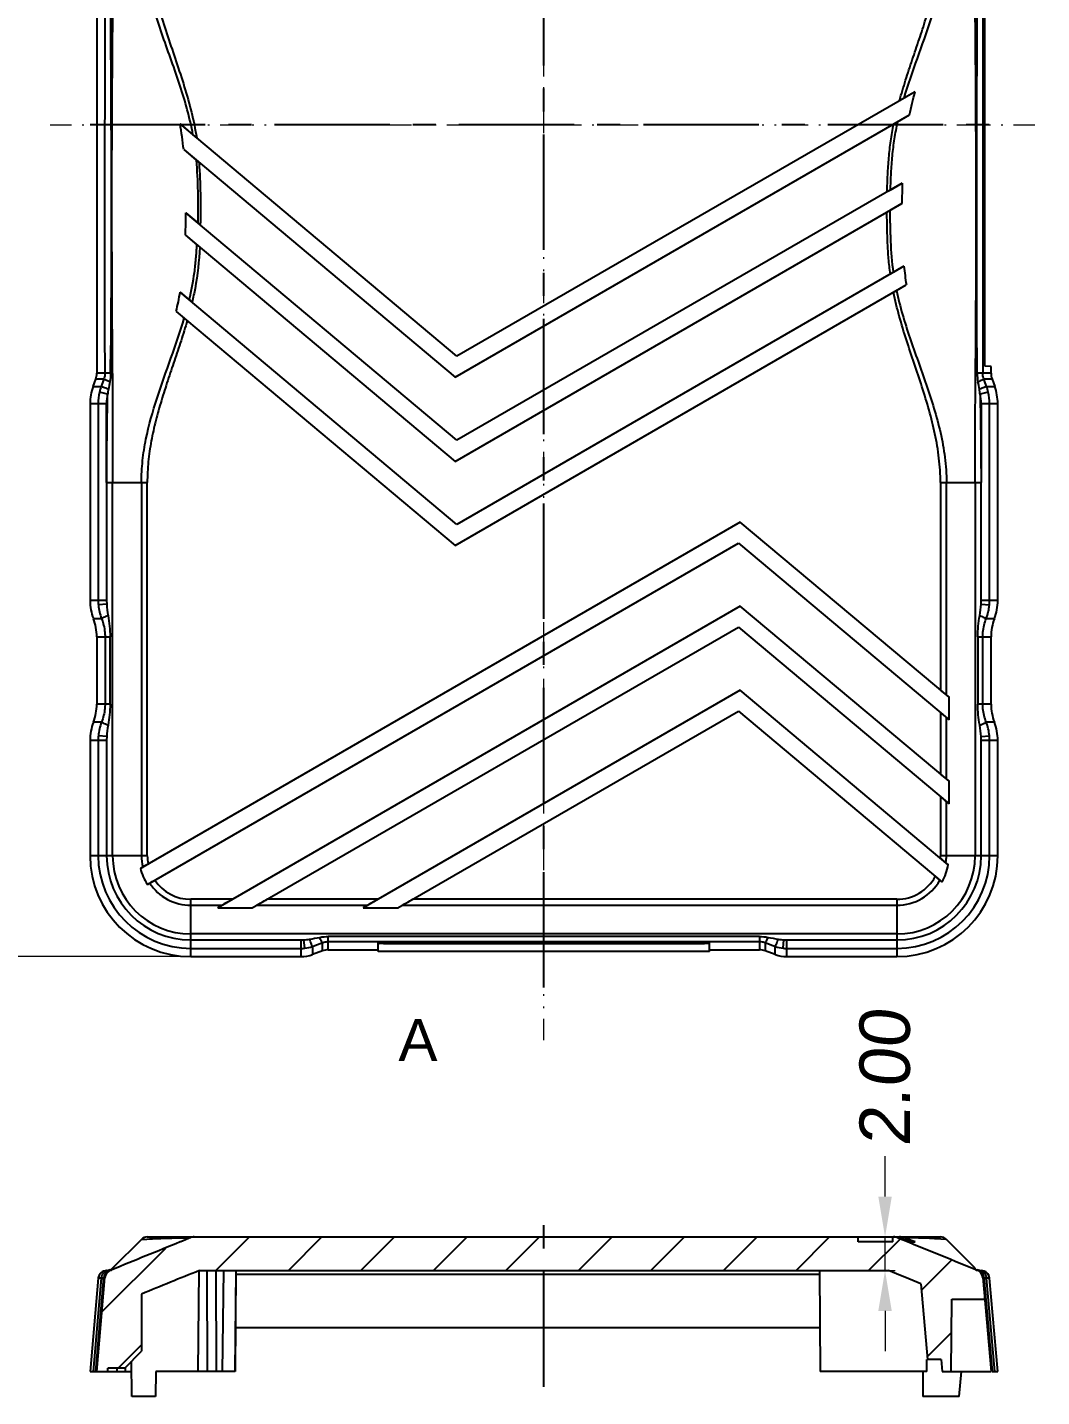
# Model space of a CAD drawing. Header units: millimetres. Extents: x 1667 to 2459, y 1639 to 1961.
# Drawn here: x 1704.2 to 1764.5, y 1771.2 to 1852.8 of the extents above; entities that cross this region are included whole.
import ezdxf
from ezdxf.enums import TextEntityAlignment as Align

# ---------------------------------------------------------------- set-up
doc = ezdxf.new("R2010")
doc.units = ezdxf.units.MM
doc.linetypes.add('CENTER', pattern=[50.8, 31.75, -6.35, 6.35, -6.35])
doc.linetypes.add('DIVIDE', pattern=[31.75, 12.7, -6.35, 0, -6.35, 0, -6.35])
doc.layers.add('dim', color=82, linetype='Continuous')
doc.layers.add('hatch', color=56, linetype='Continuous', lineweight=9)
doc.styles.add('标准', font='arial.ttf', dxfattribs={"oblique": 5.000002})
doc.dimstyles.new('YanXiu', dxfattribs={"dimscale": 1.2, "dimtxt": 5, "dimasz": 2.5, "dimexe": 0.8, "dimexo": 0.3, "dimgap": 0.6, "dimtad": 0, "dimzin": 1, "dimdsep": 46, "dimtxsty": '标准', "dimcen": 0, "dimclrd": 3, "dimclre": 3, "dimclrt": 3, "dimazin": 0, "dimtfac": 1, "dimtmove": 0, "dimatfit": 3, "dimfxl": 1, "dimlwd": 9, "dimlwe": 9, "dimarcsym": 0})

# ---------------------------------------------------------------- blocks, each defined once
blk = doc.blocks.new('*D2')
at = {"layer": 'Defpoints', "color": 0, "linetype": 'Continuous', "transparency": 16777216}
for p in [(1699.406, 1896.529), (1713.887, 1896.529), (1713.887, 1797.433)]:
    blk.add_point(p, dxfattribs=at)
at = {"layer": 'dim', "color": 3, "linetype": 'Continuous', "lineweight": 9, "transparency": 16777216}
for p, q in [((1713.287, 1896.529), (1698.807, 1896.529)), ((1699.406, 1894.129), (1699.406, 1852.771)), ((1699.406, 1799.833), (1699.406, 1841.19)), ((1713.287, 1797.433), (1698.807, 1797.433))]:
    blk.add_line(p, q, dxfattribs=at)
at = {"layer": 'dim', "color": 3, "linetype": 'Continuous', "transparency": 16777216}
for points in [[(1699.006, 1894.129), (1699.806, 1894.129), (1699.406, 1896.529)], [(1699.006, 1799.833), (1699.806, 1799.833), (1699.406, 1797.433)]]:
    blk.add_solid(points, dxfattribs=at)
at = {"layer": 'dim', "color": 3, "linetype": 'Continuous', "transparency": 16777216, "insert": (1699.406, 1846.981), "char_height": 3, "attachment_point": 5, "rotation": 90, "style": '标准'}
blk.add_mtext('99.10', dxfattribs=at)
blk = doc.blocks.new('*D4')
at = {"layer": 'Defpoints', "color": 0, "linetype": 'Continuous', "transparency": 16777216}
for p in [(1753.913, 1780.738), (1755.221, 1780.738), (1753.913, 1778.736)]:
    blk.add_point(p, dxfattribs=at)
at = {"layer": 'dim', "color": 3, "linetype": 'Continuous', "lineweight": 9, "transparency": 16777216}
for p, q in [((1755.221, 1783.138), (1755.221, 1785.538)), ((1754.512, 1780.738), (1755.821, 1780.738)), ((1755.221, 1778.736), (1755.221, 1780.738)), ((1754.512, 1778.736), (1755.821, 1778.736)), ((1755.221, 1776.336), (1755.221, 1773.936))]:
    blk.add_line(p, q, dxfattribs=at)
at = {"layer": 'dim', "color": 3, "linetype": 'Continuous', "transparency": 16777216}
for points in [[(1754.821, 1783.138), (1755.621, 1783.138), (1755.221, 1780.738)], [(1754.821, 1776.336), (1755.621, 1776.336), (1755.221, 1778.736)]]:
    blk.add_solid(points, dxfattribs=at)
at = {"layer": 'dim', "color": 3, "linetype": 'Continuous', "transparency": 16777216, "insert": (1755.221, 1790.186), "char_height": 3, "attachment_point": 5, "rotation": 90, "style": '标准'}
blk.add_mtext('2.00', dxfattribs=at)

msp = doc.modelspace()

# ---------------------------------------------------------------- hatches: boundary and pattern name
at = {"linetype": 'Continuous'}
h = msp.add_hatch(dxfattribs=at)
h.set_pattern_fill('B', color=4, scale=3.053787, angle=45, style=0, pattern_type=0)
h.set_pattern_definition([(45, (1129.1317, 1702.104), (-2.159354, 2.159354), [])])
edge = h.paths.add_edge_path()
edge.add_line((1758.618, 1772.73), (1759.158, 1772.73))
edge.add_line((1758.557, 1773.431), (1758.618, 1772.73))
edge.add_line((1758.557, 1773.431), (1757.753, 1773.431))
edge.add_line((1757.357, 1777.952), (1757.753, 1773.431))
edge.add_arc((1366.683, 817.488), 1036.879, 67.865729, 67.980949)
edge.add_line((1714.39, 1778.736), (1755.425, 1778.736))
edge.add_arc((2093.645, 840.881), 1011.635, 112.01768, 112.227993)
edge.add_line((1710.95, 1777.338), (1710.95, 1773.937))
edge.add_line((1709.944, 1772.93), (1710.95, 1773.937))
edge.add_line((1709.944, 1772.93), (1708.943, 1772.93))
edge.add_line((1708.943, 1772.73), (1708.943, 1772.93))
edge.add_line((1708.283, 1772.73), (1708.943, 1772.73))
edge.add_line((1708.283, 1772.73), (1708.772, 1778.321))
edge.add_spline(control_points=[(1709.13, 1778.759), (1709.093, 1778.748), (1709.024, 1778.718), (1708.923, 1778.645), (1708.843, 1778.548), (1708.79, 1778.432), (1708.775, 1778.357), (1708.772, 1778.319)], knot_values=[0, 0, 0, 0, 0.2, 0.4, 0.6, 0.8, 1, 1, 1, 1], degree=3, periodic=0)
edge.add_arc((1708.985, 1779.239), 0.502, 286.69152, 292.22653)
edge.add_arc((2327.299, 271.897), 1628.728, 112.148827, 112.303525)
edge.add_line((1713.287, 1780.438), (1713.246, 1780.438))
edge.add_line((1713.287, 1780.438), (1713.287, 1780.454))
edge.add_line((1713.891, 1780.7), (1713.287, 1780.454))
edge.add_arc((1714.087, 1780.217), 0.521, 89.90943, 112.08992)
edge.add_line((1714.085, 1780.738), (1753.621, 1780.738))
edge.add_line((1753.626, 1780.438), (1753.621, 1780.738))
edge.add_line((1755.688, 1780.438), (1753.626, 1780.438))
edge.add_line((1755.688, 1780.438), (1755.693, 1780.738))
edge.add_line((1755.693, 1780.738), (1755.729, 1780.738))
edge.add_arc((1755.729, 1780.218), 0.52, 67.89198, 90.04919)
edge.add_arc((1135.084, 253.712), 1648.373, 67.697514, 67.87432)
edge.add_arc((1760.829, 1779.238), 0.502, 247.40039, 253.51155)
edge.add_spline(control_points=[(1761.043, 1778.319), (1761.04, 1778.357), (1761.025, 1778.431), (1760.974, 1778.545), (1760.895, 1778.643), (1760.793, 1778.717), (1760.723, 1778.748), (1760.686, 1778.759)], knot_values=[0, 0, 0, 0, 0.2, 0.4, 0.6, 0.8, 1, 1, 1, 1], degree=3, periodic=0)
edge.add_line((1761.043, 1778.321), (1761.155, 1777.034))
edge.add_line((1759.196, 1777.034), (1761.155, 1777.034))
edge.add_line((1759.158, 1772.73), (1759.196, 1777.034))

# ---------------------------------------------------------------- linework, layer by layer
at = {"color": 1, "linetype": 'CENTER', "ltscale": 0.21621}
for p, q in [((1734.907, 1795.589), (1734.907, 1896.529)), ((1707.881, 1846.981), (1761.934, 1846.981)), ((1734.907, 1771.821), (1734.907, 1782.328))]:
    msp.add_line(p, q, dxfattribs=at)
at = {"color": 7, "linetype": 'Continuous'}
for p, q in [((1708.283, 1867.8), (1708.283, 1832.168)), ((1761.155, 1832.603), (1761.155, 1867.364)), ((1760.698, 1850.135), (1760.621, 1850.136)), ((1757.01, 1848.934), (1729.729, 1833.184)), ((1757.01, 1848.934), (1756.336, 1848.548)), ((1729.729, 1833.184), (1713.239, 1847.021)), ((1713.239, 1847.021), (1714.011, 1846.376)), ((1729.62, 1831.931), (1756.682, 1847.555)), ((1755.959, 1847.135), (1756.682, 1847.555)), ((1713.457, 1845.492), (1729.62, 1831.931)), ((1713.457, 1845.492), (1714.203, 1844.864)), ((1756.247, 1843.489), (1729.729, 1828.179)), ((1755.528, 1843.077), (1756.247, 1843.489)), ((1729.62, 1826.926), (1756.224, 1842.286)), ((1756.224, 1842.286), (1755.513, 1841.872)), ((1729.729, 1828.179), (1713.591, 1841.721)), ((1713.591, 1841.721), (1714.293, 1841.135)), ((1713.566, 1840.397), (1729.62, 1826.926)), ((1713.566, 1840.397), (1714.247, 1839.822)), ((1756.35, 1838.543), (1729.729, 1823.174)), ((1756.35, 1838.543), (1755.709, 1838.176)), ((1729.62, 1821.921), (1756.489, 1837.434)), ((1755.899, 1837.09), (1756.489, 1837.434)), ((1729.729, 1823.174), (1713.252, 1837.001)), ((1713.252, 1837.001), (1713.792, 1836.55)), ((1713.013, 1835.856), (1729.62, 1821.921)), ((1713.013, 1835.856), (1713.493, 1835.45)), ((1709.109, 1832.17), (1709.117, 1833.816)), ((1709.117, 1833.816), (1709.194, 1833.816)), ((1729.729, 1833.185), (1729.73, 1833.187)), ((1761.532, 1832.566), (1761.155, 1832.603)), ((1761.532, 1832.168), (1761.532, 1832.566)), ((1708.063, 1831.389), (1708.223, 1831.825)), ((1708.71, 1831.825), (1708.223, 1831.825)), ((1708.773, 1832.168), (1708.283, 1832.168)), ((1729.619, 1831.928), (1729.62, 1831.93)), ((1761.532, 1832.168), (1761.041, 1832.168)), ((1761.592, 1831.825), (1761.105, 1831.825)), ((1761.592, 1831.825), (1761.752, 1831.389)), ((1708.063, 1831.389), (1708.549, 1831.389)), ((1708.931, 1830.931), (1708.446, 1831.044)), ((1761.369, 1831.044), (1760.884, 1830.931)), ((1761.266, 1831.389), (1761.752, 1831.389)), ((1707.881, 1830.362), (1707.881, 1818.636)), ((1707.881, 1830.362), (1708.865, 1830.362)), ((1708.367, 1830.362), (1708.367, 1818.636)), ((1708.87, 1825.66), (1708.865, 1830.362)), ((1760.95, 1830.362), (1760.945, 1825.66)), ((1760.95, 1830.362), (1761.934, 1830.362)), ((1761.448, 1818.636), (1761.448, 1830.362)), ((1761.934, 1818.636), (1761.934, 1830.362)), ((1729.729, 1828.18), (1729.73, 1828.182)), ((1729.619, 1826.923), (1729.62, 1826.925)), ((1708.87, 1825.66), (1708.87, 1818.636)), ((1708.87, 1825.66), (1711.292, 1825.66)), ((1709.229, 1803.439), (1709.229, 1825.66)), ((1710.938, 1825.66), (1710.938, 1803.439)), ((1711.292, 1803.439), (1711.292, 1825.66)), ((1758.523, 1825.66), (1760.945, 1825.66)), ((1758.523, 1825.66), (1758.523, 1813.307)), ((1758.877, 1813.009), (1758.877, 1825.66)), ((1760.586, 1825.66), (1760.586, 1803.439)), ((1760.945, 1818.636), (1760.945, 1825.66)), ((1746.603, 1823.31), (1710.878, 1802.681)), ((1746.603, 1823.31), (1746.602, 1823.307)), ((1759.031, 1812.878), (1746.602, 1823.307)), ((1729.729, 1823.175), (1729.73, 1823.177)), ((1711.295, 1801.732), (1746.493, 1822.053)), ((1729.619, 1821.918), (1729.62, 1821.92)), ((1746.493, 1822.053), (1746.492, 1822.051)), ((1746.492, 1822.05), (1759.031, 1811.533)), ((1708.87, 1818.636), (1707.881, 1818.636)), ((1708.875, 1818.416), (1708.378, 1818.372)), ((1708.87, 1818.636), (1708.875, 1818.416)), ((1760.94, 1818.416), (1760.945, 1818.636)), ((1760.94, 1818.416), (1761.437, 1818.372)), ((1761.934, 1818.636), (1760.945, 1818.636)), ((1708.082, 1817.558), (1708.569, 1817.558)), ((1746.603, 1818.305), (1715.483, 1800.335)), ((1746.603, 1818.305), (1746.602, 1818.303)), ((1759.031, 1807.873), (1746.602, 1818.302)), ((1761.246, 1817.558), (1761.733, 1817.558)), ((1717.545, 1800.335), (1746.493, 1817.049)), ((1746.493, 1817.048), (1746.492, 1817.046)), ((1746.492, 1817.045), (1759.031, 1806.528)), ((1708.283, 1816.479), (1709.075, 1816.479)), ((1708.283, 1816.479), (1708.283, 1812.469)), ((1708.776, 1816.479), (1708.776, 1812.469)), ((1709.075, 1812.469), (1709.075, 1816.479)), ((1760.74, 1816.479), (1761.532, 1816.479)), ((1760.74, 1816.479), (1760.74, 1812.469)), ((1761.039, 1812.469), (1761.039, 1816.479)), ((1761.532, 1812.469), (1761.532, 1816.479)), ((1746.603, 1813.3), (1724.152, 1800.335)), ((1746.603, 1813.3), (1746.602, 1813.298)), ((1758.985, 1802.907), (1746.602, 1813.297)), ((1758.877, 1813.009), (1759.031, 1812.878)), ((1759.031, 1811.533), (1759.031, 1812.878)), ((1709.075, 1812.469), (1708.283, 1812.469)), ((1726.213, 1800.335), (1746.493, 1812.044)), ((1746.493, 1812.043), (1746.492, 1812.041)), ((1746.492, 1812.041), (1758.609, 1801.877)), ((1758.523, 1811.955), (1758.523, 1808.303)), ((1761.532, 1812.469), (1760.74, 1812.469)), ((1708.569, 1811.391), (1708.082, 1811.391)), ((1758.877, 1811.66), (1759.031, 1811.533)), ((1758.877, 1808.004), (1758.877, 1811.66)), ((1761.733, 1811.391), (1761.246, 1811.391)), ((1707.881, 1810.313), (1708.87, 1810.313)), ((1707.881, 1810.313), (1707.881, 1803.439)), ((1708.367, 1810.313), (1708.367, 1803.439)), ((1708.875, 1810.533), (1708.378, 1810.577)), ((1708.875, 1810.533), (1708.87, 1810.313)), ((1708.87, 1810.313), (1708.87, 1803.439)), ((1760.94, 1810.533), (1761.437, 1810.577)), ((1760.945, 1810.313), (1760.94, 1810.533)), ((1760.945, 1810.313), (1761.934, 1810.313)), ((1760.945, 1803.439), (1760.945, 1810.313)), ((1761.448, 1803.439), (1761.448, 1810.313)), ((1761.934, 1803.439), (1761.934, 1810.313)), ((1758.877, 1808.004), (1759.031, 1807.873)), ((1759.031, 1806.528), (1759.031, 1807.873)), ((1758.523, 1806.95), (1758.523, 1803.439)), ((1758.877, 1806.655), (1759.031, 1806.528)), ((1758.877, 1803.439), (1758.877, 1806.655)), ((1711.292, 1803.439), (1707.881, 1803.439)), ((1761.934, 1803.439), (1758.523, 1803.439)), ((1758.848, 1803.024), (1758.985, 1802.907)), ((1710.878, 1802.681), (1711.016, 1802.763)), ((1711.295, 1801.732), (1711.429, 1801.808)), ((1758.609, 1801.877), (1758.489, 1801.976)), ((1716.357, 1800.843), (1713.887, 1800.843)), ((1713.887, 1797.433), (1713.887, 1800.843)), ((1713.887, 1800.489), (1715.747, 1800.489)), ((1715.483, 1800.335), (1715.747, 1800.489)), ((1717.814, 1800.489), (1724.416, 1800.489)), ((1725.026, 1800.843), (1718.429, 1800.843)), ((1724.152, 1800.335), (1724.416, 1800.489)), ((1726.482, 1800.489), (1755.928, 1800.489)), ((1755.928, 1800.843), (1727.098, 1800.843)), ((1755.928, 1800.843), (1755.928, 1797.433)), ((1715.483, 1800.335), (1717.545, 1800.335)), ((1724.152, 1800.335), (1726.213, 1800.335)), ((1755.928, 1798.78), (1713.887, 1798.78)), ((1713.887, 1798.422), (1720.442, 1798.422)), ((1720.442, 1798.422), (1720.612, 1798.427)), ((1720.442, 1798.422), (1720.442, 1797.433)), ((1720.669, 1797.931), (1720.612, 1798.427)), ((1721.126, 1798.039), (1721.126, 1797.554)), ((1721.729, 1797.774), (1721.729, 1798.263)), ((1747.744, 1798.626), (1722.071, 1798.626)), ((1722.071, 1797.835), (1722.071, 1798.626)), ((1722.071, 1798.327), (1747.744, 1798.327)), ((1725.048, 1797.734), (1725.048, 1798.292)), ((1725.348, 1798.319), (1744.467, 1798.319)), ((1725.348, 1798.218), (1725.348, 1798.319)), ((1725.348, 1798.218), (1744.467, 1798.218)), ((1744.467, 1798.319), (1744.467, 1798.218)), ((1744.767, 1797.734), (1744.767, 1798.292)), ((1747.744, 1798.626), (1747.744, 1797.835)), ((1748.086, 1798.263), (1748.086, 1797.774)), ((1748.688, 1797.554), (1748.688, 1798.039)), ((1749.146, 1797.931), (1749.203, 1798.427)), ((1749.203, 1798.427), (1749.373, 1798.422)), ((1749.373, 1798.422), (1755.928, 1798.422)), ((1749.373, 1797.433), (1749.373, 1798.422)), ((1713.887, 1797.918), (1720.442, 1797.918)), ((1713.887, 1797.433), (1720.442, 1797.433)), ((1721.729, 1797.774), (1721.126, 1797.554)), ((1722.071, 1797.835), (1725.048, 1797.835)), ((1744.767, 1797.734), (1725.048, 1797.734)), ((1744.767, 1797.835), (1747.744, 1797.835)), ((1748.688, 1797.554), (1748.086, 1797.774)), ((1749.373, 1797.918), (1755.928, 1797.918)), ((1749.373, 1797.433), (1755.928, 1797.433)), ((1710.938, 1780.591), (1709.229, 1778.883)), ((1710.938, 1780.591), (1711.268, 1780.61)), ((1711.292, 1780.738), (1758.523, 1780.738)), ((1713.263, 1780.446), (1713.239, 1780.438)), ((1713.287, 1780.438), (1713.239, 1780.438)), ((1713.287, 1780.454), (1713.263, 1780.446)), ((1713.891, 1780.7), (1713.287, 1780.454)), ((1713.287, 1780.438), (1713.287, 1780.454)), ((1753.626, 1780.438), (1753.621, 1780.738)), ((1755.688, 1780.438), (1753.626, 1780.438)), ((1755.688, 1780.438), (1755.693, 1780.738)), ((1755.954, 1780.688), (1755.926, 1780.699)), ((1756.042, 1780.652), (1755.954, 1780.688)), ((1755.959, 1780.699), (1756.051, 1780.666)), ((1756.666, 1780.398), (1756.042, 1780.652)), ((1756.051, 1780.666), (1756.2, 1780.613)), ((1756.682, 1780.438), (1757.01, 1780.438)), ((1758.876, 1780.593), (1758.551, 1780.614)), ((1760.586, 1778.883), (1758.877, 1780.591)), ((1708.875, 1778.736), (1708.87, 1778.736)), ((1709.055, 1778.769), (1709.055, 1778.769)), ((1709.11, 1778.766), (1709.078, 1778.779)), ((1709.22, 1778.852), (1709.231, 1778.885)), ((1714.36, 1778.736), (1714.307, 1772.73)), ((1714.39, 1778.736), (1755.425, 1778.736)), ((1714.875, 1772.73), (1714.864, 1778.736)), ((1715.381, 1778.736), (1715.39, 1772.73)), ((1715.769, 1772.73), (1715.841, 1778.736)), ((1716.568, 1778.736), (1716.52, 1772.73)), ((1716.53, 1772.73), (1716.582, 1778.736)), ((1751.312, 1778.501), (1716.58, 1778.501)), ((1751.309, 1778.736), (1751.362, 1772.73)), ((1760.618, 1778.794), (1760.634, 1778.776)), ((1760.701, 1778.765), (1760.685, 1778.759)), ((1760.761, 1778.769), (1760.759, 1778.769)), ((1760.759, 1778.769), (1760.76, 1778.769)), ((1760.945, 1778.736), (1760.94, 1778.736)), ((1760.94, 1778.736), (1760.945, 1778.736)), ((1708.367, 1778.279), (1707.881, 1772.73)), ((1708.549, 1778.287), (1708.063, 1772.73)), ((1708.223, 1772.73), (1708.712, 1778.324)), ((1708.283, 1772.73), (1708.772, 1778.321)), ((1708.378, 1778.279), (1708.367, 1778.279)), ((1757.357, 1777.952), (1757.753, 1773.431)), ((1761.043, 1778.321), (1761.532, 1772.73)), ((1761.103, 1778.324), (1761.592, 1772.73)), ((1761.752, 1772.73), (1761.266, 1778.287)), ((1761.448, 1778.279), (1761.437, 1778.279)), ((1761.934, 1772.73), (1761.448, 1778.279)), ((1710.95, 1777.338), (1710.95, 1773.937)), ((1759.158, 1772.73), (1759.196, 1777.034)), ((1759.196, 1777.034), (1761.155, 1777.034)), ((1751.339, 1775.333), (1716.552, 1775.333)), ((1709.944, 1772.93), (1710.95, 1773.937)), ((1707.881, 1772.73), (1710.359, 1772.73)), ((1708.943, 1772.73), (1708.943, 1772.93)), ((1709.944, 1772.93), (1708.943, 1772.93)), ((1709.489, 1772.73), (1709.506, 1772.93)), ((1709.972, 1772.958), (1709.972, 1772.931)), ((1709.972, 1772.931), (1709.974, 1772.73)), ((1710.373, 1771.229), (1710.354, 1773.341)), ((1711.797, 1772.73), (1711.784, 1771.229)), ((1716.52, 1772.73), (1711.797, 1772.73)), ((1757.7, 1772.73), (1751.362, 1772.73)), ((1757.466, 1772.73), (1757.479, 1771.229)), ((1757.7, 1772.73), (1757.706, 1773.431)), ((1758.557, 1773.431), (1757.706, 1773.431)), ((1758.557, 1773.431), (1758.618, 1772.73)), ((1758.618, 1772.73), (1761.532, 1772.73)), ((1759.642, 1771.229), (1759.773, 1772.73)), ((1761.592, 1772.73), (1761.934, 1772.73)), ((1711.784, 1771.229), (1710.373, 1771.229)), ((1759.642, 1771.229), (1757.479, 1771.229))]:
    msp.add_line(p, q, dxfattribs=at)
for centre, radius, start, end in [((1811.468, 1752.462), 110.779, 119.84605, 120.00102), ((1695.277, 1843.675), 18.271, 5.70981, 10.55398), ((1707.821, 1930.003), 95.835, 299.99649, 300.15252), ((1631.355, 1747.426), 128.931, 49.99941, 50.12706), ((1782.951, 1926.407), 106.656, 229.86599, 230.00029), ((1672.417, 1842.026), 42.062, 358.58761, 3.64846), ((1793.021, 1777.724), 75.344, 119.843, 120.00081), ((1807.924, 1841.898), 51.702, 178.23589, 179.5698), ((1661.825, 1842.053), 51.767, 358.16677, 359.6326), ((1719.901, 1903.154), 70.878, 299.99676, 300.16145), ((1656.485, 1771.891), 90.202, 49.99938, 50.14332), ((1770.152, 1906.101), 86.708, 229.85261, 230.00088), ((1787.5, 1782.718), 63.924, 119.82329, 120.00096), ((1773.911, 1840.196), 17.639, 185.37597, 189.00835), ((1690.018, 1841.248), 23.619, 346.80187, 349.63968), ((1670.161, 1784.213), 68.139, 49.99903, 50.18335), ((1726.527, 1887.571), 58.403, 299.99524, 300.19283), ((1755.312, 1884.936), 64.79, 229.7993, 230.00138), ((1804.456, 1796.107), 102.191, 159.54199, 159.80306), ((1763.408, 1832.167), 2.702, 180.20434, 190.91804), ((1665.359, 1796.107), 102.191, 20.19694, 20.45801), ((1711.372, 1830.36), 3.006, 166.84505, 179.97785), ((1711.322, 1830.371), 2.954, 159.85692, 166.82893), ((1711.367, 1830.361), 2.502, 166.82879, 179.97756), ((1758.448, 1830.361), 2.502, 0.02244, 13.17121), ((1758.493, 1830.371), 2.954, 13.17107, 20.14308), ((1758.443, 1830.36), 3.006, 0.02215, 13.15495), ((1711.364, 1818.636), 2.997, 180.00125, 185.05211), ((1711.337, 1818.634), 2.97, 185.05504, 201.23733), ((1758.478, 1818.634), 2.97, 338.76267, 354.94496), ((1758.451, 1818.636), 2.997, 354.94789, 359.99875), ((1711.337, 1810.315), 2.97, 158.76267, 174.94496), ((1758.478, 1810.315), 2.97, 5.05504, 21.23733), ((1711.364, 1810.313), 2.997, 174.94789, 179.99875), ((1758.451, 1810.313), 2.997, 0.00125, 5.05211), ((1713.887, 1803.439), 6.006, 180, 270), ((1713.887, 1803.439), 5.52, 180, 270), ((1713.887, 1803.439), 5.017, 180, 270), ((1713.887, 1803.439), 4.658, 180, 270), ((1713.887, 1803.439), 2.949, 180, 193.24673), ((1732.886, 1765.553), 43.161, 119.94971, 120.44399), ((1713.887, 1803.439), 2.595, 180, 190.84973), ((1755.928, 1803.439), 6.006, 270, 0), ((1755.928, 1803.439), 5.52, 270, 0), ((1755.928, 1803.439), 5.017, 270, 0), ((1755.928, 1803.439), 4.658, 270, 0), ((1755.928, 1803.439), 2.595, 356.95852, 0), ((1714.961, 1751.369), 67.781, 49.64781, 50.01092), ((1755.928, 1803.439), 3.103, 329.78205, 350.13526), ((1755.928, 1803.439), 2.949, 351.91502, 0), ((1713.887, 1803.439), 3.103, 194.12491, 213.35953), ((1755.928, 1803.439), 2.595, 270, 331.66086), ((1789.176, 1839.094), 48.161, 229.98922, 230.41775), ((1688.353, 1842.469), 46.753, 299.57605, 300.01079), ((1713.887, 1803.439), 2.949, 213.56093, 270), ((1713.887, 1803.439), 2.595, 214.07553, 270), ((1755.928, 1803.439), 2.949, 270, 330.27076), ((1720.456, 1801.204), 2.782, 273.204, 280.32874), ((1720.442, 1799.91), 1.991, 276.5302, 290.09632), ((1691.97, 1956.055), 160.231, 280.42186, 280.64099), ((1689.191, 1884.853), 92.501, 290.1967, 290.59486), ((1780.624, 1884.853), 92.501, 249.40514, 249.8033), ((1777.844, 1956.055), 160.231, 259.35901, 259.57814), ((1749.373, 1799.91), 1.991, 249.90368, 263.4698), ((1749.358, 1801.204), 2.782, 259.67126, 266.796), ((1720.442, 1799.918), 2, 270.00268, 276.51845), ((1749.373, 1799.918), 2, 263.48155, 269.99732), ((2329.413, 266.726), 1634.315, 112.149125, 112.303295), ((1711.292, 1780.238), 0.5, 90, 135), ((1755.729, 1780.218), 0.52, 67.89227, 90.02765), ((1756.076, 1779.971), 0.767, 83.26053, 89.99872), ((1727.755, 1701.593), 83.984, 69.85261, 70.20211), ((1738.581, 1732.626), 51.24, 69.45836, 69.72668), ((1739.58, 1735.31), 48.376, 69.16591, 69.45023), ((1140.826, 267.764), 1633.193, 67.696834, 67.847272), ((1740.495, 1737.696), 45.822, 68.87372, 69.17402), ((1758.523, 1780.238), 0.5, 45, 90), ((1708.865, 1778.236), 0.5, 89.44396, 175), ((1708.875, 1778.239), 0.497, 90.00469, 175.07346), ((1709.271, 1778.278), 0.501, 106.44901, 175.38984), ((1709.274, 1778.319), 0.5, 113.52145, 154.46682), ((1708.875, 1779.237), 0.5, 269.44396, 315), ((1708.985, 1779.239), 0.502, 286.69159, 292.22646), ((2090.145, 849.496), 1002.337, 112.016836, 112.2291), ((1364.645, 812.463), 1042.302, 67.865989, 67.98061), ((1760.849, 1779.233), 0.496, 242.58918, 252.27521), ((1760.829, 1779.238), 0.502, 247.40038, 253.51156), ((1760.543, 1778.278), 0.501, 4.69229, 73.43852), ((1760.94, 1779.237), 0.5, 239.74162, 270.55604), ((1760.54, 1778.319), 0.5, 5, 66.47855), ((1760.94, 1778.239), 0.497, 4.9269, 89.99664), ((1760.95, 1778.236), 0.5, 5, 90.55604), ((1709.074, 1778.255), 0.526, 167.43717, 176.55512), ((1708.406, 1779.278), 1.001, 278.19473, 287.76928), ((1709.225, 1778.305), 0.514, 171.99568, 177.80139), ((1760.589, 1778.305), 0.514, 2.19789, 7.96769), ((1761.408, 1779.278), 1.001, 252.23031, 261.80565), ((1760.741, 1778.255), 0.526, 3.44364, 12.47891)]:
    msp.add_arc(centre, radius, start, end, dxfattribs=at)
for centre, major_axis, ratio, start_param, end_param in [((1707.278, 1832.168), (1.005, 0), 0.996195, -0.349066, 0), ((1762.537, 1832.168), (1.005, 0), 0.996195, -3.141593, -2.792527), ((1710.896, 1830.362), (-3.014, 0), 0.996195, -0.349066, 0), ((1758.919, 1830.362), (-3.014, 0), 0.996195, -3.141593, -2.792527), ((1710.896, 1818.636), (3.014, 0), 0.996195, -3.141593, -2.774385), ((1758.919, 1818.636), (3.014, 0), 0.996195, -0.367208, 0), ((1705.269, 1816.479), (3.014, 0), 0.996195, 0, 0.367208), ((1764.546, 1816.479), (3.014, 0), 0.996195, 2.774385, 3.141593), ((1758.523, 1813.302), (0.5, -0.42), 0.006685, 0.791008, 1.576406), ((1705.269, 1812.469), (3.014, 0), 0.996195, -0.367208, 0), ((1758.523, 1811.961), (0.5, -0.42), 0.006685, -1.565187, -0.779788), ((1764.546, 1812.469), (3.014, 0), 0.996195, -3.141593, -2.774385), ((1710.896, 1810.313), (3.014, 0), 0.996195, 2.774385, 3.141593), ((1758.919, 1810.313), (3.014, 0), 0.996195, 0, 0.367208), ((1758.523, 1808.297), (0.5, -0.42), 0.006685, 0.791008, 1.576406), ((1758.523, 1806.956), (0.5, -0.42), 0.006685, -1.565187, -0.779788), ((1716.366, 1800.843), (0.867, 0.5), 0.004363, 1.578354, 2.363752), ((1718.42, 1800.843), (0.867, 0.5), 0.004363, -2.348637, -1.563239), ((1725.035, 1800.843), (0.867, 0.5), 0.004363, 1.578354, 2.363752), ((1727.089, 1800.843), (0.867, 0.5), 0.004363, -2.348637, -1.563239), ((1725.348, 1798.292), (0.3, 0), 0.087489, 1.570796, 3.141593), ((1725.348, 1798.192), (0.3, 0), 0.087489, 1.570796, 3.141593), ((1744.467, 1798.292), (0.3, 0), 0.087489, 0, 1.570796), ((1744.467, 1798.192), (0.3, 0), 0.087489, 0, 1.570796), ((1720.442, 1799.442), (0, 2.01), 0.996195, -3.141593, -2.792527), ((1722.071, 1796.83), (0, 1.005), 0.996195, 0, 0.349066), ((1747.744, 1796.83), (0, 1.005), 0.996195, -0.349066, 0), ((1749.373, 1799.442), (0, 2.01), 0.996195, 2.792527, 3.141593)]:
    msp.add_ellipse(centre, major_axis=major_axis, ratio=ratio, start_param=start_param, end_param=end_param, dxfattribs=at)
for points, knots in [([(1708.773, 1832.168), (1708.772, 1836.522), (1708.77, 1845.23), (1708.776, 1853.938), (1708.776, 1858.292)], [0, 0, 0, 0, 0.500002, 1, 1, 1, 1]), ([(1709.077, 1858.292), (1709.077, 1856.251), (1709.094, 1853.191), (1709.12, 1849.112), (1709.133, 1846.053), (1709.134, 1842.994), (1709.135, 1838.915), (1709.129, 1835.856), (1709.12, 1833.816)], [0, 0, 0, 0, 0.250114, 0.375083, 0.500044, 0.625031, 0.75003, 1, 1, 1, 1]), ([(1709.229, 1858.292), (1709.219, 1857.272), (1709.223, 1855.742), (1709.219, 1853.703), (1709.206, 1851.918), (1709.19, 1849.878), (1709.173, 1846.819), (1709.162, 1842.994), (1709.169, 1838.405), (1709.189, 1835.345), (1709.194, 1833.816)], [0, 0, 0, 0, 0.124997, 0.187494, 0.24999, 0.343737, 0.437488, 0.624993, 0.812497, 1, 1, 1, 1]), ([(1714.01, 1846.376), (1713.83, 1847.376), (1713.41, 1848.85), (1712.736, 1850.774), (1712.215, 1852.224), (1711.721, 1853.689), (1711.302, 1855.185), (1711.01, 1856.721), (1710.935, 1857.767), (1710.935, 1858.292)], [0, 0, 0, 0, 0.24671, 0.370774, 0.495444, 0.620738, 0.746366, 0.872408, 1, 1, 1, 1]), ([(1711.296, 1858.292), (1711.296, 1857.772), (1711.367, 1856.734), (1711.643, 1855.2), (1712.04, 1853.692), (1712.67, 1851.706), (1713.536, 1849.248), (1714.071, 1847.223), (1714.234, 1846.192)], [0, 0, 0, 0, 0.124808, 0.249104, 0.37382, 0.498973, 0.749444, 1, 1, 1, 1]), ([(1756.077, 1848.398), (1756.195, 1848.808), (1756.44, 1849.625), (1756.844, 1850.839), (1757.256, 1852.05), (1757.652, 1853.267), (1758.004, 1854.497), (1758.287, 1855.746), (1758.481, 1857.012), (1758.522, 1857.865), (1758.523, 1858.292)], [0, 0, 0, 0, 0.125005, 0.250006, 0.37501, 0.500015, 0.625015, 0.750017, 0.875012, 1, 1, 1, 1]), ([(1758.876, 1858.292), (1758.876, 1857.856), (1758.826, 1856.994), (1758.555, 1855.308), (1757.976, 1853.277), (1757.125, 1850.917), (1756.574, 1849.343), (1756.335, 1848.548)], [0, 0, 0, 0, 0.129127, 0.25575, 0.505758, 0.753876, 1, 1, 1, 1]), ([(1760.621, 1850.136), (1760.613, 1850.816), (1760.603, 1852.175), (1760.589, 1854.214), (1760.585, 1856.253), (1760.588, 1857.612), (1760.586, 1858.292)], [0, 0, 0, 0, 0.250001, 0.499994, 0.749988, 1, 1, 1, 1]), ([(1760.698, 1850.135), (1760.705, 1851.495), (1760.723, 1854.214), (1760.74, 1856.932), (1760.741, 1858.292)], [0, 0, 0, 0, 0.5, 1, 1, 1, 1]), ([(1761.039, 1858.292), (1761.039, 1853.938), (1761.045, 1845.23), (1761.043, 1836.522), (1761.042, 1832.168)], [0, 0, 0, 0, 0.499998, 1, 1, 1, 1]), ([(1760.586, 1825.66), (1760.596, 1826.68), (1760.592, 1828.21), (1760.596, 1830.249), (1760.608, 1832.034), (1760.625, 1834.073), (1760.642, 1837.133), (1760.653, 1840.957), (1760.646, 1845.547), (1760.626, 1848.606), (1760.621, 1850.136)], [0, 0, 0, 0, 0.124997, 0.187494, 0.24999, 0.343737, 0.437488, 0.624993, 0.812497, 1, 1, 1, 1]), ([(1760.707, 1832.158), (1760.695, 1833.656), (1760.686, 1836.652), (1760.682, 1842.645), (1760.682, 1847.139), (1760.698, 1850.135)], [0, 0, 0, 0, 0.25, 0.5, 1, 1, 1, 1]), ([(1755.348, 1842.973), (1755.354, 1843.311), (1755.377, 1843.987), (1755.441, 1844.998), (1755.55, 1846.007), (1755.665, 1846.673), (1755.733, 1847.004)], [0, 0, 0, 0, 0.249985, 0.500004, 0.749993, 1, 1, 1, 1]), ([(1755.959, 1847.135), (1755.886, 1846.802), (1755.757, 1846.133), (1755.632, 1845.118), (1755.563, 1844.098), (1755.538, 1843.417), (1755.528, 1843.077)], [0, 0, 0, 0, 0.250013, 0.499996, 0.750015, 1, 1, 1, 1]), ([(1755.537, 1838.077), (1755.496, 1838.383), (1755.428, 1838.996), (1755.371, 1839.92), (1755.343, 1840.845), (1755.336, 1841.462), (1755.337, 1841.77)], [0, 0, 0, 0, 0.250006, 0.499997, 0.75001, 1, 1, 1, 1]), ([(1755.513, 1841.872), (1755.511, 1841.564), (1755.517, 1840.946), (1755.556, 1839.713), (1755.621, 1838.787), (1755.709, 1838.176)], [0, 0, 0, 0, 0.250027, 0.500061, 1, 1, 1, 1]), ([(1713.792, 1836.55), (1713.92, 1837.086), (1714.078, 1837.9), (1714.196, 1838.996), (1714.231, 1839.547), (1714.247, 1839.822)], [0, 0, 0, 0, 0.499931, 0.749963, 1, 1, 1, 1]), ([(1714.418, 1839.678), (1714.377, 1838.853), (1714.254, 1837.754), (1714.025, 1836.677), (1713.961, 1836.409)], [0, 0, 0, 0, 0.749877, 1, 1, 1, 1]), ([(1758.52, 1825.66), (1758.52, 1826.148), (1758.458, 1827.121), (1758.213, 1828.562), (1757.856, 1829.979), (1757.282, 1831.846), (1756.471, 1834.15), (1755.921, 1836.032), (1755.723, 1836.989)], [0, 0, 0, 0, 0.124895, 0.249238, 0.373915, 0.499029, 0.749559, 1, 1, 1, 1]), ([(1755.901, 1837.091), (1756.103, 1836.137), (1756.675, 1834.257), (1757.529, 1831.958), (1758.149, 1830.082), (1758.54, 1828.644), (1758.811, 1827.167), (1758.88, 1826.164), (1758.88, 1825.66)], [0, 0, 0, 0, 0.246739, 0.495535, 0.620807, 0.746406, 0.872444, 1, 1, 1, 1]), ([(1710.939, 1825.66), (1710.939, 1826.097), (1710.99, 1826.965), (1711.263, 1828.658), (1711.847, 1830.698), (1712.702, 1833.069), (1713.255, 1834.651), (1713.493, 1835.45)], [0, 0, 0, 0, 0.12913, 0.255756, 0.505768, 0.753887, 1, 1, 1, 1]), ([(1713.667, 1835.303), (1713.548, 1834.905), (1713.305, 1834.11), (1712.908, 1832.928), (1712.508, 1831.747), (1712.125, 1830.56), (1711.787, 1829.36), (1711.516, 1828.142), (1711.332, 1826.907), (1711.292, 1826.076), (1711.292, 1825.66)], [0, 0, 0, 0, 0.125004, 0.250006, 0.375009, 0.500014, 0.625014, 0.750016, 0.875011, 1, 1, 1, 1]), ([(1709.194, 1833.816), (1709.202, 1833.136), (1709.212, 1831.777), (1709.226, 1829.738), (1709.23, 1827.699), (1709.226, 1826.34), (1709.229, 1825.66)], [0, 0, 0, 0, 0.250001, 0.499994, 0.749988, 1, 1, 1, 1]), ([(1708.773, 1832.168), (1708.773, 1832.138), (1708.768, 1832.022), (1708.741, 1831.907), (1708.71, 1831.825)], [0, 0, 0, 0, 0.251475, 1, 1, 1, 1]), ([(1709.06, 1831.656), (1709.014, 1831.673), (1708.932, 1831.707), (1708.837, 1831.75), (1708.776, 1831.78), (1708.744, 1831.798), (1708.723, 1831.812), (1708.712, 1831.821), (1708.71, 1831.825)], [0, 0, 0, 0, 0.374146, 0.683452, 0.804089, 0.898177, 0.96358, 1, 1, 1, 1]), ([(1709.109, 1832.17), (1709.032, 1832.169), (1708.92, 1832.168), (1708.808, 1832.169), (1708.773, 1832.168)], [0, 0, 0, 0, 0.689554, 1, 1, 1, 1]), ([(1761.041, 1832.168), (1761.007, 1832.169), (1760.895, 1832.168), (1760.783, 1832.169), (1760.706, 1832.17)], [0, 0, 0, 0, 0.310467, 1, 1, 1, 1]), ([(1761.105, 1831.825), (1761.103, 1831.821), (1761.092, 1831.812), (1761.071, 1831.798), (1761.039, 1831.78), (1760.978, 1831.75), (1760.883, 1831.707), (1760.8, 1831.673), (1760.755, 1831.656)], [0, 0, 0, 0, 0.036409, 0.101789, 0.19583, 0.316431, 0.625787, 1, 1, 1, 1]), ([(1761.105, 1831.825), (1761.074, 1831.907), (1761.047, 1832.022), (1761.041, 1832.138), (1761.041, 1832.168)], [0, 0, 0, 0, 0.748524, 1, 1, 1, 1]), ([(1708.976, 1831.218), (1708.923, 1831.238), (1708.825, 1831.275), (1708.709, 1831.319), (1708.634, 1831.35), (1708.593, 1831.367), (1708.566, 1831.379), (1708.553, 1831.386), (1708.549, 1831.389)], [0, 0, 0, 0, 0.369262, 0.682681, 0.805993, 0.90186, 0.967119, 1, 1, 1, 1]), ([(1761.266, 1831.389), (1761.262, 1831.386), (1761.248, 1831.379), (1761.222, 1831.367), (1761.181, 1831.35), (1761.106, 1831.319), (1760.99, 1831.275), (1760.892, 1831.238), (1760.839, 1831.218)], [0, 0, 0, 0, 0.032863, 0.098083, 0.193877, 0.31713, 0.63063, 1, 1, 1, 1]), ([(1708.954, 1817.737), (1708.905, 1817.718), (1708.815, 1817.68), (1708.71, 1817.634), (1708.643, 1817.602), (1708.607, 1817.584), (1708.583, 1817.57), (1708.571, 1817.562), (1708.569, 1817.558)], [0, 0, 0, 0, 0.372109, 0.683715, 0.805701, 0.900594, 0.965719, 1, 1, 1, 1]), ([(1708.569, 1817.558), (1708.669, 1817.302), (1708.758, 1816.939), (1708.776, 1816.572), (1708.776, 1816.479)], [0, 0, 0, 0, 0.748922, 1, 1, 1, 1]), ([(1760.86, 1817.737), (1760.91, 1817.718), (1760.999, 1817.68), (1761.104, 1817.634), (1761.172, 1817.602), (1761.208, 1817.584), (1761.231, 1817.57), (1761.244, 1817.562), (1761.246, 1817.558)], [0, 0, 0, 0, 0.372109, 0.683715, 0.805701, 0.900594, 0.965719, 1, 1, 1, 1]), ([(1761.039, 1816.479), (1761.039, 1816.572), (1761.057, 1816.939), (1761.145, 1817.302), (1761.246, 1817.558)], [0, 0, 0, 0, 0.251078, 1, 1, 1, 1]), ([(1708.776, 1812.469), (1708.776, 1812.377), (1708.758, 1812.01), (1708.669, 1811.647), (1708.569, 1811.391)], [0, 0, 0, 0, 0.251078, 1, 1, 1, 1]), ([(1761.246, 1811.391), (1761.145, 1811.647), (1761.057, 1812.01), (1761.039, 1812.377), (1761.039, 1812.469)], [0, 0, 0, 0, 0.748922, 1, 1, 1, 1]), ([(1708.954, 1811.211), (1708.905, 1811.231), (1708.815, 1811.268), (1708.71, 1811.314), (1708.643, 1811.346), (1708.607, 1811.365), (1708.583, 1811.379), (1708.571, 1811.387), (1708.569, 1811.391)], [0, 0, 0, 0, 0.372109, 0.683715, 0.805701, 0.900594, 0.965719, 1, 1, 1, 1]), ([(1760.86, 1811.211), (1760.91, 1811.231), (1760.999, 1811.268), (1761.104, 1811.314), (1761.172, 1811.346), (1761.208, 1811.365), (1761.231, 1811.379), (1761.244, 1811.387), (1761.246, 1811.391)], [0, 0, 0, 0, 0.372109, 0.683715, 0.805701, 0.900594, 0.965719, 1, 1, 1, 1]), ([(1721.126, 1798.039), (1721.123, 1798.043), (1721.117, 1798.057), (1721.104, 1798.084), (1721.088, 1798.125), (1721.057, 1798.2), (1721.012, 1798.316), (1720.975, 1798.414), (1720.955, 1798.467)], [0, 0, 0, 0, 0.032883, 0.09812, 0.193931, 0.317202, 0.630707, 1, 1, 1, 1]), ([(1721.729, 1798.263), (1721.724, 1798.265), (1721.714, 1798.274), (1721.699, 1798.292), (1721.681, 1798.321), (1721.65, 1798.375), (1721.608, 1798.462), (1721.575, 1798.538), (1721.558, 1798.579)], [0, 0, 0, 0, 0.039707, 0.106091, 0.199679, 0.319169, 0.626202, 1, 1, 1, 1]), ([(1721.729, 1798.263), (1721.756, 1798.274), (1721.867, 1798.311), (1721.984, 1798.327), (1722.071, 1798.327)], [0, 0, 0, 0, 0.248596, 1, 1, 1, 1]), ([(1747.744, 1798.327), (1747.773, 1798.327), (1747.889, 1798.322), (1748.005, 1798.295), (1748.086, 1798.263)], [0, 0, 0, 0, 0.252192, 1, 1, 1, 1]), ([(1748.086, 1798.263), (1748.091, 1798.265), (1748.101, 1798.274), (1748.116, 1798.292), (1748.134, 1798.321), (1748.165, 1798.375), (1748.207, 1798.462), (1748.24, 1798.538), (1748.257, 1798.579)], [0, 0, 0, 0, 0.03971, 0.106096, 0.199686, 0.319177, 0.626208, 1, 1, 1, 1]), ([(1748.688, 1798.039), (1748.692, 1798.043), (1748.698, 1798.057), (1748.711, 1798.084), (1748.727, 1798.125), (1748.758, 1798.2), (1748.803, 1798.316), (1748.84, 1798.414), (1748.86, 1798.467)], [0, 0, 0, 0, 0.032878, 0.098113, 0.193923, 0.317193, 0.630701, 1, 1, 1, 1]), ([(1711.268, 1780.61), (1711.705, 1780.635), (1712.579, 1780.674), (1713.454, 1780.693), (1713.891, 1780.7)], [0, 0, 0, 0, 0.500161, 1, 1, 1, 1]), ([(1758.551, 1780.614), (1758.393, 1780.623), (1757.655, 1780.663), (1756.916, 1780.681), (1756.335, 1780.693)], [0, 0, 0, 0, 0.213597, 1, 1, 1, 1]), ([(1708.674, 1778.593), (1708.661, 1778.578), (1708.609, 1778.511), (1708.575, 1778.431), (1708.561, 1778.37)], [0, 0, 0, 0, 0.247708, 1, 1, 1, 1]), ([(1708.946, 1778.741), (1708.895, 1778.734), (1708.793, 1778.7), (1708.709, 1778.633), (1708.674, 1778.593)], [0, 0, 0, 0, 0.496539, 1, 1, 1, 1]), ([(1708.869, 1778.669), (1708.834, 1778.637), (1708.793, 1778.587), (1708.764, 1778.531), (1708.757, 1778.517)], [0, 0, 0, 0, 0.746604, 1, 1, 1, 1]), ([(1709.176, 1778.774), (1709.183, 1778.781), (1709.203, 1778.804), (1709.212, 1778.833), (1709.22, 1778.852)], [0, 0, 0, 0, 0.325133, 1, 1, 1, 1]), ([(1760.621, 1778.792), (1760.614, 1778.799), (1760.601, 1778.815), (1760.592, 1778.838), (1760.587, 1778.857), (1760.585, 1778.87), (1760.589, 1778.88), (1760.586, 1778.883)], [0, 0, 0, 0, 0.28592, 0.600785, 0.752368, 0.8695, 1, 1, 1, 1]), ([(1761.147, 1778.586), (1761.111, 1778.628), (1761.026, 1778.698), (1760.922, 1778.734), (1760.869, 1778.741)], [0, 0, 0, 0, 0.503629, 1, 1, 1, 1]), ([(1761.059, 1778.512), (1761.053, 1778.527), (1761.024, 1778.583), (1760.984, 1778.633), (1760.95, 1778.665)], [0, 0, 0, 0, 0.253359, 1, 1, 1, 1]), ([(1761.254, 1778.369), (1761.25, 1778.389), (1761.228, 1778.467), (1761.186, 1778.54), (1761.147, 1778.586)], [0, 0, 0, 0, 0.253949, 1, 1, 1, 1]), ([(1708.549, 1778.287), (1708.529, 1778.285), (1708.472, 1778.28), (1708.415, 1778.278), (1708.378, 1778.279)], [0, 0, 0, 0, 0.361569, 1, 1, 1, 1]), ([(1708.712, 1778.324), (1708.719, 1778.328), (1708.738, 1778.338), (1708.757, 1778.35), (1708.769, 1778.358)], [0, 0, 0, 0, 0.335216, 1, 1, 1, 1]), ([(1761.066, 1778.345), (1761.069, 1778.343), (1761.081, 1778.336), (1761.093, 1778.329), (1761.103, 1778.324)], [0, 0, 0, 0, 0.215366, 1, 1, 1, 1]), ([(1761.437, 1778.279), (1761.429, 1778.279), (1761.372, 1778.278), (1761.315, 1778.282), (1761.266, 1778.287)], [0, 0, 0, 0, 0.138357, 1, 1, 1, 1])]:
    msp.add_open_spline(points, degree=3, knots=knots, dxfattribs=at)
for points in [[(1756.682, 1847.555), (1756.779, 1848.017), (1756.89, 1848.477), (1757.01, 1848.934)], [(1714.203, 1844.864), (1714.297, 1843.624), (1714.32, 1842.378), (1714.293, 1841.135)], [(1709.059, 1831.655), (1709.031, 1831.51), (1709.004, 1831.364), (1708.976, 1831.218)], [(1709.109, 1832.169), (1709.107, 1831.997), (1709.092, 1831.824), (1709.059, 1831.655)], [(1760.839, 1831.218), (1760.811, 1831.364), (1760.783, 1831.51), (1760.756, 1831.655)], [(1708.878, 1825.66), (1708.878, 1827.417), (1708.904, 1829.174), (1708.93, 1830.931)], [(1708.976, 1831.218), (1708.957, 1831.119), (1708.942, 1831.019), (1708.929, 1830.919)], [(1760.885, 1830.919), (1760.873, 1831.019), (1760.858, 1831.119), (1760.839, 1831.218)], [(1760.885, 1830.931), (1760.911, 1829.174), (1760.937, 1827.417), (1760.937, 1825.66)], [(1708.875, 1818.416), (1708.885, 1818.188), (1708.911, 1817.961), (1708.954, 1817.737)], [(1760.86, 1817.737), (1760.904, 1817.961), (1760.93, 1818.188), (1760.94, 1818.416)], [(1708.954, 1817.737), (1709.036, 1817.324), (1709.074, 1816.901), (1709.075, 1816.479)], [(1760.74, 1816.479), (1760.741, 1816.901), (1760.779, 1817.324), (1760.86, 1817.737)], [(1709.075, 1812.469), (1709.074, 1812.048), (1709.036, 1811.624), (1708.954, 1811.211)], [(1760.86, 1811.211), (1760.779, 1811.624), (1760.741, 1812.048), (1760.74, 1812.469)], [(1708.954, 1811.211), (1708.911, 1810.988), (1708.885, 1810.76), (1708.875, 1810.533)], [(1760.94, 1810.533), (1760.93, 1810.76), (1760.904, 1810.988), (1760.86, 1811.211)], [(1721.558, 1798.579), (1721.727, 1798.611), (1721.899, 1798.626), (1722.071, 1798.626)], [(1747.744, 1798.626), (1747.915, 1798.626), (1748.088, 1798.611), (1748.257, 1798.579)], [(1714.087, 1780.738), (1714.021, 1780.738), (1713.952, 1780.725), (1713.891, 1780.7)], [(1756.166, 1780.733), (1756.224, 1780.726), (1756.282, 1780.712), (1756.336, 1780.692)], [(1708.757, 1778.517), (1708.737, 1778.472), (1708.723, 1778.424), (1708.717, 1778.376)], [(1709.028, 1778.76), (1708.97, 1778.741), (1708.914, 1778.709), (1708.869, 1778.669)], [(1760.95, 1778.665), (1760.903, 1778.708), (1760.847, 1778.741), (1760.787, 1778.76)], [(1761.098, 1778.376), (1761.092, 1778.423), (1761.079, 1778.469), (1761.059, 1778.512)]]:
    msp.add_open_spline(points, degree=3, dxfattribs=at)
at = {"layer": 'hatch', "color": 2, "linetype": 'DIVIDE', "ltscale": 0.1}
for p, q in [((1734.907, 1792.463), (1734.907, 1900.95)), ((1705.5, 1846.956), (1764.169, 1846.956))]:
    msp.add_line(p, q, dxfattribs=at)
at = {"layer": 'hatch', "color": 2, "linetype": 'Continuous'}
for points in [[(1705.5, 1846.956, 0, 0, 0), (1705.5, 1849.456, 0.75, 0, 0), (1705.5, 1851.956, 0, 0, 0)], [(1764.169, 1846.956, 0, 0, 0), (1764.169, 1849.456, 0.75, 0, 0), (1764.169, 1851.956, 0, 0, 0)], [(1734.907, 1792.463, 0, 0, 0), (1732.407, 1792.463, 0.75, 0, 0), (1729.907, 1792.463, 0, 0, 0)]]:
    msp.add_lwpolyline(points, format="xyseb", dxfattribs=at)

# ---------------------------------------------------------------- texts
at = {"layer": 'hatch', "color": 6, "linetype": 'Continuous', "style": '标准'}
msp.add_text('A', height=2.5, dxfattribs=at).set_placement((1727.407, 1792.463), align=Align.MIDDLE)

# ---------------------------------------------------------------- dimensions: what is measured, and where the dimension line sits
at = {"layer": 'dim', "linetype": 'Continuous'}
for base, p1, p2, picture, middle in [((1699.406, 1896.529), (1713.887, 1797.433), (1713.887, 1896.529), '*D2', (1699.406, 1846.981)), ((1755.221, 1780.738), (1753.913, 1778.736), (1753.913, 1780.738), '*D4', (1755.221, 1790.186))]:
    dim = msp.add_linear_dim(base=base, p1=p1, p2=p2, angle=90, dimstyle='YanXiu', override={"dimtxt": 2.5, "dimasz": 2, "dimexe": 0.49975, "dimexo": 0.49975, "dimgap": 0.49975}, dxfattribs=at)
    dim.commit()
    dim.dimension.update_dxf_attribs({"geometry": picture, "text_midpoint": middle})

doc.saveas('drawing.dxf')
